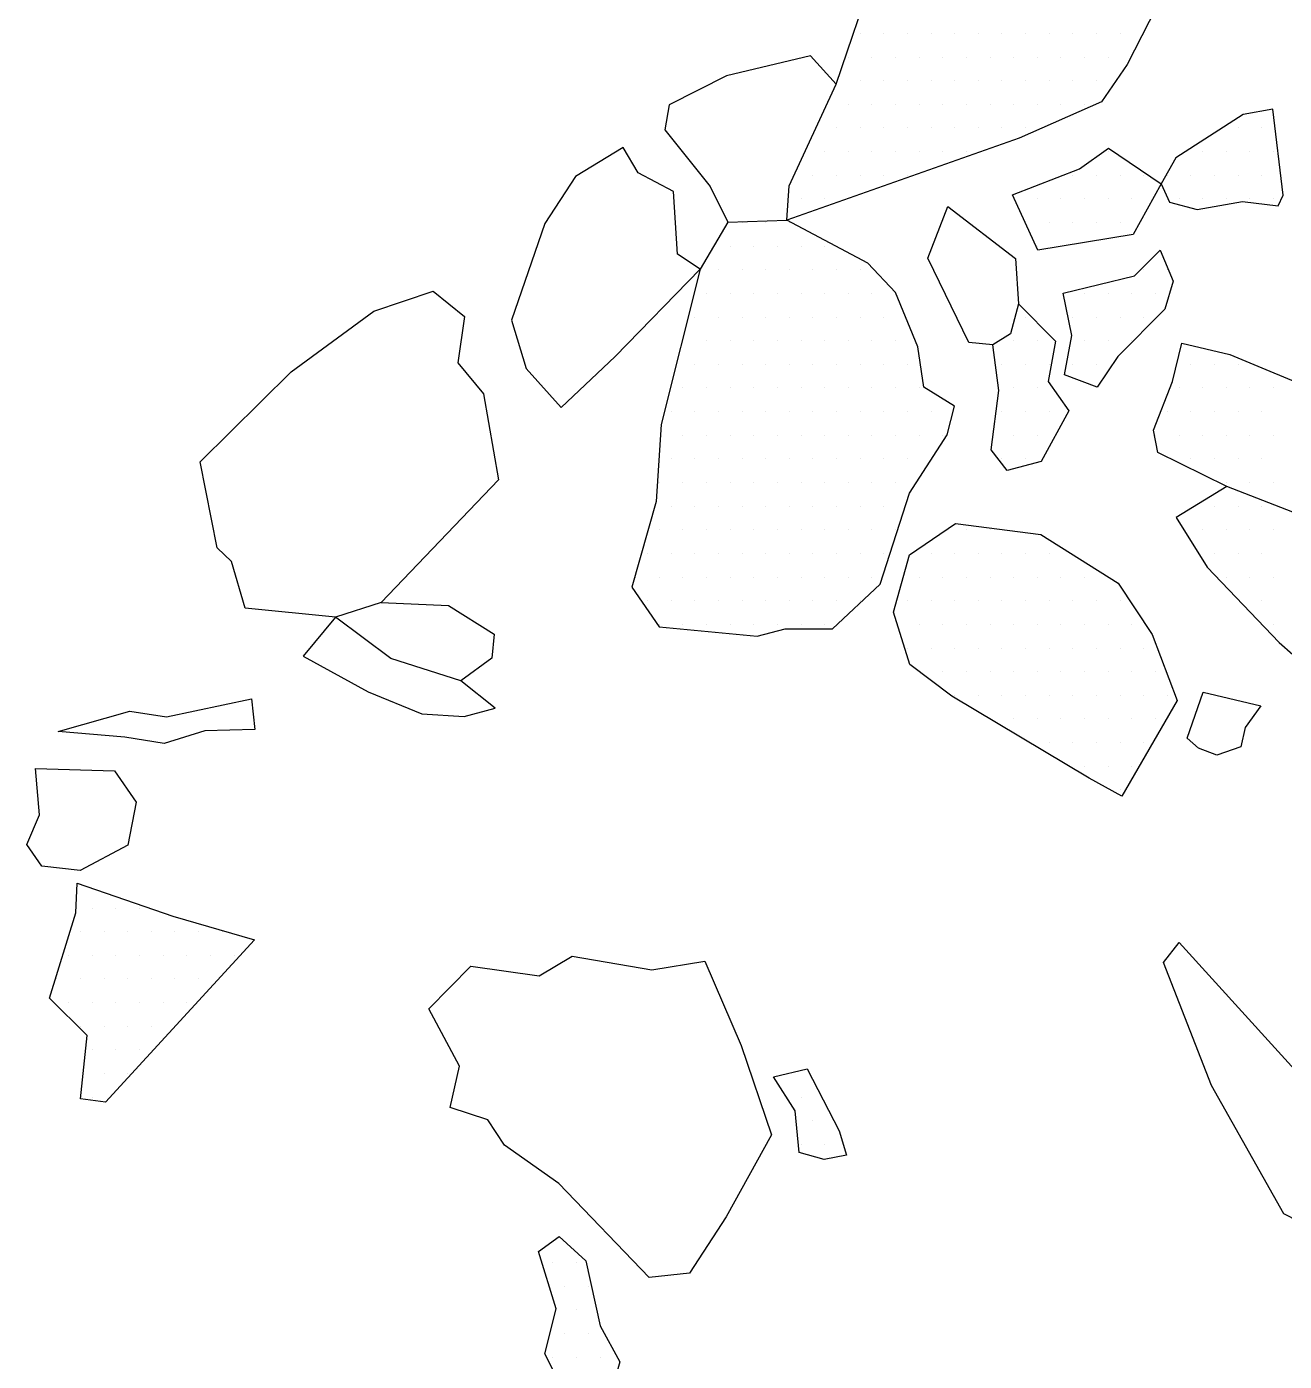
# Model space of a CAD drawing. Header units: metres. Extents: x -1500 to -958, y -1228 to -671.
# Drawn here: x -1188.5 to -1121.9, y -1049 to -978.4 of the extents above; entities that cross this region are included whole.
import ezdxf

# ---------------------------------------------------------------- set-up
doc = ezdxf.new("R2010")
doc.units = ezdxf.units.M
doc.header["$LTSCALE"] = 25
doc.header["$MEASUREMENT"] = 0
doc.layers.get('0').update_dxf_attribs({"linetype": 'CONTINUOUS'})
doc.layers.add('STEINE', color=4, linetype='CONTINUOUS')
doc.layers.add('STEINESCHRAFF', color=4, linetype='CONTINUOUS')

# ---------------------------------------------------------------- blocks, each defined once
blk = doc.blocks.new('*X10')
at = {"color": 0}
for p, q in [((-1144.375, -978.75), (-1144.375, -978.75)), ((-1143.125, -978.75), (-1143.125, -978.75)), ((-1141.875, -978.75), (-1141.875, -978.75)), ((-1140.625, -978.75), (-1140.625, -978.75)), ((-1139.375, -978.75), (-1139.375, -978.75)), ((-1138.125, -978.75), (-1138.125, -978.75)), ((-1136.875, -978.75), (-1136.875, -978.75)), ((-1135.625, -978.75), (-1135.625, -978.75)), ((-1134.375, -978.75), (-1134.375, -978.75)), ((-1133.125, -978.75), (-1133.125, -978.75)), ((-1131.875, -978.75), (-1131.875, -978.75)), ((-1130.625, -978.75), (-1130.625, -978.75)), ((-1145, -980), (-1145, -980)), ((-1143.75, -980), (-1143.75, -980)), ((-1142.5, -980), (-1142.5, -980)), ((-1141.25, -980), (-1141.25, -980)), ((-1140, -980), (-1140, -980)), ((-1138.75, -980), (-1138.75, -980)), ((-1137.5, -980), (-1137.5, -980)), ((-1136.25, -980), (-1136.25, -980)), ((-1135, -980), (-1135, -980)), ((-1133.75, -980), (-1133.75, -980)), ((-1132.5, -980), (-1132.5, -980)), ((-1131.25, -980), (-1131.25, -980)), ((-1144.375, -981.25), (-1144.375, -981.25)), ((-1143.125, -981.25), (-1143.125, -981.25)), ((-1141.875, -981.25), (-1141.875, -981.25)), ((-1140.625, -981.25), (-1140.625, -981.25)), ((-1139.375, -981.25), (-1139.375, -981.25)), ((-1138.125, -981.25), (-1138.125, -981.25)), ((-1136.875, -981.25), (-1136.875, -981.25)), ((-1135.625, -981.25), (-1135.625, -981.25)), ((-1134.375, -981.25), (-1134.375, -981.25)), ((-1133.125, -981.25), (-1133.125, -981.25)), ((-1131.875, -981.25), (-1131.875, -981.25)), ((-1145, -982.5), (-1145, -982.5)), ((-1143.75, -982.5), (-1143.75, -982.5)), ((-1142.5, -982.5), (-1142.5, -982.5)), ((-1141.25, -982.5), (-1141.25, -982.5)), ((-1140, -982.5), (-1140, -982.5)), ((-1138.75, -982.5), (-1138.75, -982.5)), ((-1137.5, -982.5), (-1137.5, -982.5)), ((-1136.25, -982.5), (-1136.25, -982.5)), ((-1135, -982.5), (-1135, -982.5)), ((-1133.75, -982.5), (-1133.75, -982.5)), ((-1132.5, -982.5), (-1132.5, -982.5)), ((-1145.625, -983.75), (-1145.625, -983.75)), ((-1144.375, -983.75), (-1144.375, -983.75)), ((-1143.125, -983.75), (-1143.125, -983.75)), ((-1141.875, -983.75), (-1141.875, -983.75)), ((-1140.625, -983.75), (-1140.625, -983.75)), ((-1139.375, -983.75), (-1139.375, -983.75)), ((-1138.125, -983.75), (-1138.125, -983.75)), ((-1136.875, -983.75), (-1136.875, -983.75)), ((-1135.625, -983.75), (-1135.625, -983.75)), ((-1124.375, -983.75), (-1124.375, -983.75)), ((-1123.125, -983.75), (-1123.125, -983.75)), ((-1146.25, -985), (-1146.25, -985)), ((-1145, -985), (-1145, -985)), ((-1143.75, -985), (-1143.75, -985)), ((-1142.5, -985), (-1142.5, -985)), ((-1141.25, -985), (-1141.25, -985)), ((-1140, -985), (-1140, -985)), ((-1138.75, -985), (-1138.75, -985)), ((-1131.25, -985), (-1131.25, -985)), ((-1126.25, -985), (-1126.25, -985)), ((-1125, -985), (-1125, -985)), ((-1123.75, -985), (-1123.75, -985)), ((-1122.5, -985), (-1122.5, -985)), ((-1146.875, -986.25), (-1146.875, -986.25)), ((-1145.625, -986.25), (-1145.625, -986.25)), ((-1144.375, -986.25), (-1144.375, -986.25)), ((-1143.125, -986.25), (-1143.125, -986.25)), ((-1141.875, -986.25), (-1141.875, -986.25)), ((-1133.125, -986.25), (-1133.125, -986.25)), ((-1131.875, -986.25), (-1131.875, -986.25)), ((-1130.625, -986.25), (-1130.625, -986.25)), ((-1129.375, -986.25), (-1129.375, -986.25)), ((-1128.125, -986.25), (-1128.125, -986.25)), ((-1126.875, -986.25), (-1126.875, -986.25)), ((-1125.625, -986.25), (-1125.625, -986.25)), ((-1124.375, -986.25), (-1124.375, -986.25)), ((-1123.125, -986.25), (-1123.125, -986.25)), ((-1147.5, -987.5), (-1147.5, -987.5)), ((-1146.25, -987.5), (-1146.25, -987.5)), ((-1135, -987.5), (-1135, -987.5)), ((-1133.75, -987.5), (-1133.75, -987.5)), ((-1132.5, -987.5), (-1132.5, -987.5)), ((-1131.25, -987.5), (-1131.25, -987.5)), ((-1130, -987.5), (-1130, -987.5)), ((-1127.5, -987.5), (-1127.5, -987.5)), ((-1126.25, -987.5), (-1126.25, -987.5)), ((-1125, -987.5), (-1125, -987.5)), ((-1123.75, -987.5), (-1123.75, -987.5)), ((-1122.5, -987.5), (-1122.5, -987.5)), ((-1150.625, -988.75), (-1150.625, -988.75)), ((-1149.375, -988.75), (-1149.375, -988.75)), ((-1148.125, -988.75), (-1148.125, -988.75)), ((-1135.625, -988.75), (-1135.625, -988.75)), ((-1134.375, -988.75), (-1134.375, -988.75)), ((-1133.125, -988.75), (-1133.125, -988.75)), ((-1131.875, -988.75), (-1131.875, -988.75)), ((-1130.625, -988.75), (-1130.625, -988.75)), ((-1151.25, -990), (-1151.25, -990)), ((-1150, -990), (-1150, -990)), ((-1148.75, -990), (-1148.75, -990)), ((-1147.5, -990), (-1147.5, -990)), ((-1146.25, -990), (-1146.25, -990)), ((-1135, -990), (-1135, -990)), ((-1133.75, -990), (-1133.75, -990)), ((-1151.875, -991.25), (-1151.875, -991.25)), ((-1150.625, -991.25), (-1150.625, -991.25)), ((-1149.375, -991.25), (-1149.375, -991.25)), ((-1148.125, -991.25), (-1148.125, -991.25)), ((-1146.875, -991.25), (-1146.875, -991.25)), ((-1145.625, -991.25), (-1145.625, -991.25)), ((-1144.375, -991.25), (-1144.375, -991.25)), ((-1129.375, -991.25), (-1129.375, -991.25)), ((-1128.125, -991.25), (-1128.125, -991.25)), ((-1152.5, -992.5), (-1152.5, -992.5)), ((-1151.25, -992.5), (-1151.25, -992.5)), ((-1150, -992.5), (-1150, -992.5)), ((-1148.75, -992.5), (-1148.75, -992.5)), ((-1147.5, -992.5), (-1147.5, -992.5)), ((-1146.25, -992.5), (-1146.25, -992.5)), ((-1145, -992.5), (-1145, -992.5)), ((-1143.75, -992.5), (-1143.75, -992.5)), ((-1142.5, -992.5), (-1142.5, -992.5)), ((-1132.5, -992.5), (-1132.5, -992.5)), ((-1131.25, -992.5), (-1131.25, -992.5)), ((-1130, -992.5), (-1130, -992.5)), ((-1128.75, -992.5), (-1128.75, -992.5)), ((-1153.125, -993.75), (-1153.125, -993.75)), ((-1151.875, -993.75), (-1151.875, -993.75)), ((-1150.625, -993.75), (-1150.625, -993.75)), ((-1149.375, -993.75), (-1149.375, -993.75)), ((-1148.125, -993.75), (-1148.125, -993.75)), ((-1146.875, -993.75), (-1146.875, -993.75)), ((-1145.625, -993.75), (-1145.625, -993.75)), ((-1144.375, -993.75), (-1144.375, -993.75)), ((-1143.125, -993.75), (-1143.125, -993.75)), ((-1135.625, -993.75), (-1135.625, -993.75)), ((-1133.125, -993.75), (-1133.125, -993.75)), ((-1131.875, -993.75), (-1131.875, -993.75)), ((-1130.625, -993.75), (-1130.625, -993.75)), ((-1129.375, -993.75), (-1129.375, -993.75)), ((-1153.75, -995), (-1153.75, -995)), ((-1152.5, -995), (-1152.5, -995)), ((-1151.25, -995), (-1151.25, -995)), ((-1150, -995), (-1150, -995)), ((-1148.75, -995), (-1148.75, -995)), ((-1147.5, -995), (-1147.5, -995)), ((-1146.25, -995), (-1146.25, -995)), ((-1145, -995), (-1145, -995)), ((-1143.75, -995), (-1143.75, -995)), ((-1142.5, -995), (-1142.5, -995)), ((-1136.25, -995), (-1136.25, -995)), ((-1135, -995), (-1135, -995)), ((-1132.5, -995), (-1132.5, -995)), ((-1131.25, -995), (-1131.25, -995)), ((-1130, -995), (-1130, -995)), ((-1153.125, -996.25), (-1153.125, -996.25)), ((-1151.875, -996.25), (-1151.875, -996.25)), ((-1150.625, -996.25), (-1150.625, -996.25)), ((-1149.375, -996.25), (-1149.375, -996.25)), ((-1148.125, -996.25), (-1148.125, -996.25)), ((-1146.875, -996.25), (-1146.875, -996.25)), ((-1145.625, -996.25), (-1145.625, -996.25)), ((-1144.375, -996.25), (-1144.375, -996.25)), ((-1143.125, -996.25), (-1143.125, -996.25)), ((-1141.875, -996.25), (-1141.875, -996.25)), ((-1136.875, -996.25), (-1136.875, -996.25)), ((-1135.625, -996.25), (-1135.625, -996.25)), ((-1134.375, -996.25), (-1134.375, -996.25)), ((-1133.125, -996.25), (-1133.125, -996.25)), ((-1131.875, -996.25), (-1131.875, -996.25)), ((-1126.875, -996.25), (-1126.875, -996.25)), ((-1125.625, -996.25), (-1125.625, -996.25)), ((-1124.375, -996.25), (-1124.375, -996.25)), ((-1153.75, -997.5), (-1153.75, -997.5)), ((-1152.5, -997.5), (-1152.5, -997.5)), ((-1151.25, -997.5), (-1151.25, -997.5)), ((-1150, -997.5), (-1150, -997.5)), ((-1148.75, -997.5), (-1148.75, -997.5)), ((-1147.5, -997.5), (-1147.5, -997.5)), ((-1146.25, -997.5), (-1146.25, -997.5)), ((-1145, -997.5), (-1145, -997.5)), ((-1143.75, -997.5), (-1143.75, -997.5)), ((-1142.5, -997.5), (-1142.5, -997.5)), ((-1141.25, -997.5), (-1141.25, -997.5)), ((-1136.25, -997.5), (-1136.25, -997.5)), ((-1135, -997.5), (-1135, -997.5)), ((-1127.5, -997.5), (-1127.5, -997.5)), ((-1126.25, -997.5), (-1126.25, -997.5)), ((-1125, -997.5), (-1125, -997.5)), ((-1123.75, -997.5), (-1123.75, -997.5)), ((-1122.5, -997.5), (-1122.5, -997.5)), ((-1154.375, -998.75), (-1154.375, -998.75)), ((-1153.125, -998.75), (-1153.125, -998.75)), ((-1151.875, -998.75), (-1151.875, -998.75)), ((-1150.625, -998.75), (-1150.625, -998.75)), ((-1149.375, -998.75), (-1149.375, -998.75)), ((-1148.125, -998.75), (-1148.125, -998.75)), ((-1146.875, -998.75), (-1146.875, -998.75)), ((-1145.625, -998.75), (-1145.625, -998.75)), ((-1144.375, -998.75), (-1144.375, -998.75)), ((-1143.125, -998.75), (-1143.125, -998.75)), ((-1141.875, -998.75), (-1141.875, -998.75)), ((-1140.625, -998.75), (-1140.625, -998.75)), ((-1136.875, -998.75), (-1136.875, -998.75)), ((-1135.625, -998.75), (-1135.625, -998.75)), ((-1134.375, -998.75), (-1134.375, -998.75)), ((-1128.125, -998.75), (-1128.125, -998.75)), ((-1126.875, -998.75), (-1126.875, -998.75)), ((-1125.625, -998.75), (-1125.625, -998.75)), ((-1124.375, -998.75), (-1124.375, -998.75)), ((-1123.125, -998.75), (-1123.125, -998.75)), ((-1153.75, -1000), (-1153.75, -1000)), ((-1152.5, -1000), (-1152.5, -1000)), ((-1151.25, -1000), (-1151.25, -1000)), ((-1150, -1000), (-1150, -1000)), ((-1148.75, -1000), (-1148.75, -1000)), ((-1147.5, -1000), (-1147.5, -1000)), ((-1146.25, -1000), (-1146.25, -1000)), ((-1145, -1000), (-1145, -1000)), ((-1143.75, -1000), (-1143.75, -1000)), ((-1142.5, -1000), (-1142.5, -1000)), ((-1141.25, -1000), (-1141.25, -1000)), ((-1140, -1000), (-1140, -1000)), ((-1136.25, -1000), (-1136.25, -1000)), ((-1135, -1000), (-1135, -1000)), ((-1128.75, -1000), (-1128.75, -1000)), ((-1127.5, -1000), (-1127.5, -1000)), ((-1126.25, -1000), (-1126.25, -1000)), ((-1125, -1000), (-1125, -1000)), ((-1123.75, -1000), (-1123.75, -1000)), ((-1122.5, -1000), (-1122.5, -1000)), ((-1154.375, -1001.25), (-1154.375, -1001.25)), ((-1153.125, -1001.25), (-1153.125, -1001.25)), ((-1151.875, -1001.25), (-1151.875, -1001.25)), ((-1150.625, -1001.25), (-1150.625, -1001.25)), ((-1149.375, -1001.25), (-1149.375, -1001.25)), ((-1148.125, -1001.25), (-1148.125, -1001.25)), ((-1146.875, -1001.25), (-1146.875, -1001.25)), ((-1145.625, -1001.25), (-1145.625, -1001.25)), ((-1144.375, -1001.25), (-1144.375, -1001.25)), ((-1143.125, -1001.25), (-1143.125, -1001.25)), ((-1141.875, -1001.25), (-1141.875, -1001.25)), ((-1140.625, -1001.25), (-1140.625, -1001.25)), ((-1136.875, -1001.25), (-1136.875, -1001.25)), ((-1135.625, -1001.25), (-1135.625, -1001.25)), ((-1126.875, -1001.25), (-1126.875, -1001.25)), ((-1125.625, -1001.25), (-1125.625, -1001.25)), ((-1124.375, -1001.25), (-1124.375, -1001.25)), ((-1123.125, -1001.25), (-1123.125, -1001.25)), ((-1155, -1002.5), (-1155, -1002.5)), ((-1153.75, -1002.5), (-1153.75, -1002.5)), ((-1152.5, -1002.5), (-1152.5, -1002.5)), ((-1151.25, -1002.5), (-1151.25, -1002.5)), ((-1150, -1002.5), (-1150, -1002.5)), ((-1148.75, -1002.5), (-1148.75, -1002.5)), ((-1147.5, -1002.5), (-1147.5, -1002.5)), ((-1146.25, -1002.5), (-1146.25, -1002.5)), ((-1145, -1002.5), (-1145, -1002.5)), ((-1143.75, -1002.5), (-1143.75, -1002.5)), ((-1142.5, -1002.5), (-1142.5, -1002.5)), ((-1125, -1002.5), (-1125, -1002.5)), ((-1123.75, -1002.5), (-1123.75, -1002.5)), ((-1122.5, -1002.5), (-1122.5, -1002.5)), ((-1154.375, -1003.75), (-1154.375, -1003.75)), ((-1153.125, -1003.75), (-1153.125, -1003.75)), ((-1151.875, -1003.75), (-1151.875, -1003.75)), ((-1150.625, -1003.75), (-1150.625, -1003.75)), ((-1149.375, -1003.75), (-1149.375, -1003.75)), ((-1148.125, -1003.75), (-1148.125, -1003.75)), ((-1146.875, -1003.75), (-1146.875, -1003.75)), ((-1145.625, -1003.75), (-1145.625, -1003.75)), ((-1144.375, -1003.75), (-1144.375, -1003.75)), ((-1143.125, -1003.75), (-1143.125, -1003.75)), ((-1125.625, -1003.75), (-1125.625, -1003.75)), ((-1124.375, -1003.75), (-1124.375, -1003.75)), ((-1123.125, -1003.75), (-1123.125, -1003.75)), ((-1155, -1005), (-1155, -1005)), ((-1153.75, -1005), (-1153.75, -1005)), ((-1152.5, -1005), (-1152.5, -1005)), ((-1151.25, -1005), (-1151.25, -1005)), ((-1150, -1005), (-1150, -1005)), ((-1148.75, -1005), (-1148.75, -1005)), ((-1147.5, -1005), (-1147.5, -1005)), ((-1146.25, -1005), (-1146.25, -1005)), ((-1145, -1005), (-1145, -1005)), ((-1143.75, -1005), (-1143.75, -1005)), ((-1142.5, -1005), (-1142.5, -1005)), ((-1138.75, -1005), (-1138.75, -1005)), ((-1137.5, -1005), (-1137.5, -1005)), ((-1126.25, -1005), (-1126.25, -1005)), ((-1125, -1005), (-1125, -1005)), ((-1123.75, -1005), (-1123.75, -1005)), ((-1122.5, -1005), (-1122.5, -1005)), ((-1155.625, -1006.25), (-1155.625, -1006.25)), ((-1154.375, -1006.25), (-1154.375, -1006.25)), ((-1153.125, -1006.25), (-1153.125, -1006.25)), ((-1151.875, -1006.25), (-1151.875, -1006.25)), ((-1150.625, -1006.25), (-1150.625, -1006.25)), ((-1149.375, -1006.25), (-1149.375, -1006.25)), ((-1148.125, -1006.25), (-1148.125, -1006.25)), ((-1146.875, -1006.25), (-1146.875, -1006.25)), ((-1145.625, -1006.25), (-1145.625, -1006.25)), ((-1144.375, -1006.25), (-1144.375, -1006.25)), ((-1143.125, -1006.25), (-1143.125, -1006.25)), ((-1140.625, -1006.25), (-1140.625, -1006.25)), ((-1139.375, -1006.25), (-1139.375, -1006.25)), ((-1138.125, -1006.25), (-1138.125, -1006.25)), ((-1136.875, -1006.25), (-1136.875, -1006.25)), ((-1135.625, -1006.25), (-1135.625, -1006.25)), ((-1134.375, -1006.25), (-1134.375, -1006.25)), ((-1125.625, -1006.25), (-1125.625, -1006.25)), ((-1124.375, -1006.25), (-1124.375, -1006.25)), ((-1123.125, -1006.25), (-1123.125, -1006.25)), ((-1156.25, -1007.5), (-1156.25, -1007.5)), ((-1155, -1007.5), (-1155, -1007.5)), ((-1153.75, -1007.5), (-1153.75, -1007.5)), ((-1152.5, -1007.5), (-1152.5, -1007.5)), ((-1151.25, -1007.5), (-1151.25, -1007.5)), ((-1150, -1007.5), (-1150, -1007.5)), ((-1148.75, -1007.5), (-1148.75, -1007.5)), ((-1147.5, -1007.5), (-1147.5, -1007.5)), ((-1146.25, -1007.5), (-1146.25, -1007.5)), ((-1145, -1007.5), (-1145, -1007.5)), ((-1143.75, -1007.5), (-1143.75, -1007.5)), ((-1141.25, -1007.5), (-1141.25, -1007.5)), ((-1140, -1007.5), (-1140, -1007.5)), ((-1138.75, -1007.5), (-1138.75, -1007.5)), ((-1137.5, -1007.5), (-1137.5, -1007.5)), ((-1136.25, -1007.5), (-1136.25, -1007.5)), ((-1135, -1007.5), (-1135, -1007.5)), ((-1133.75, -1007.5), (-1133.75, -1007.5)), ((-1132.5, -1007.5), (-1132.5, -1007.5)), ((-1131.25, -1007.5), (-1131.25, -1007.5)), ((-1125, -1007.5), (-1125, -1007.5)), ((-1123.75, -1007.5), (-1123.75, -1007.5)), ((-1122.5, -1007.5), (-1122.5, -1007.5)), ((-1155.625, -1008.75), (-1155.625, -1008.75)), ((-1154.375, -1008.75), (-1154.375, -1008.75)), ((-1153.125, -1008.75), (-1153.125, -1008.75)), ((-1151.875, -1008.75), (-1151.875, -1008.75)), ((-1150.625, -1008.75), (-1150.625, -1008.75)), ((-1149.375, -1008.75), (-1149.375, -1008.75)), ((-1148.125, -1008.75), (-1148.125, -1008.75)), ((-1146.875, -1008.75), (-1146.875, -1008.75)), ((-1145.625, -1008.75), (-1145.625, -1008.75)), ((-1144.375, -1008.75), (-1144.375, -1008.75)), ((-1141.875, -1008.75), (-1141.875, -1008.75)), ((-1140.625, -1008.75), (-1140.625, -1008.75)), ((-1139.375, -1008.75), (-1139.375, -1008.75)), ((-1138.125, -1008.75), (-1138.125, -1008.75)), ((-1136.875, -1008.75), (-1136.875, -1008.75)), ((-1135.625, -1008.75), (-1135.625, -1008.75)), ((-1134.375, -1008.75), (-1134.375, -1008.75)), ((-1133.125, -1008.75), (-1133.125, -1008.75)), ((-1131.875, -1008.75), (-1131.875, -1008.75)), ((-1130.625, -1008.75), (-1130.625, -1008.75)), ((-1123.125, -1008.75), (-1123.125, -1008.75)), ((-1155, -1010), (-1155, -1010)), ((-1153.75, -1010), (-1153.75, -1010)), ((-1152.5, -1010), (-1152.5, -1010)), ((-1151.25, -1010), (-1151.25, -1010)), ((-1150, -1010), (-1150, -1010)), ((-1148.75, -1010), (-1148.75, -1010)), ((-1147.5, -1010), (-1147.5, -1010)), ((-1146.25, -1010), (-1146.25, -1010)), ((-1141.25, -1010), (-1141.25, -1010)), ((-1140, -1010), (-1140, -1010)), ((-1138.75, -1010), (-1138.75, -1010)), ((-1137.5, -1010), (-1137.5, -1010)), ((-1136.25, -1010), (-1136.25, -1010)), ((-1135, -1010), (-1135, -1010)), ((-1133.75, -1010), (-1133.75, -1010)), ((-1132.5, -1010), (-1132.5, -1010)), ((-1131.25, -1010), (-1131.25, -1010)), ((-1130, -1010), (-1130, -1010)), ((-1122.5, -1010), (-1122.5, -1010)), ((-1141.875, -1011.25), (-1141.875, -1011.25)), ((-1140.625, -1011.25), (-1140.625, -1011.25)), ((-1139.375, -1011.25), (-1139.375, -1011.25)), ((-1138.125, -1011.25), (-1138.125, -1011.25)), ((-1136.875, -1011.25), (-1136.875, -1011.25)), ((-1135.625, -1011.25), (-1135.625, -1011.25)), ((-1134.375, -1011.25), (-1134.375, -1011.25)), ((-1133.125, -1011.25), (-1133.125, -1011.25)), ((-1131.875, -1011.25), (-1131.875, -1011.25)), ((-1130.625, -1011.25), (-1130.625, -1011.25)), ((-1129.375, -1011.25), (-1129.375, -1011.25)), ((-1140, -1012.5), (-1140, -1012.5)), ((-1138.75, -1012.5), (-1138.75, -1012.5)), ((-1137.5, -1012.5), (-1137.5, -1012.5)), ((-1136.25, -1012.5), (-1136.25, -1012.5)), ((-1135, -1012.5), (-1135, -1012.5)), ((-1133.75, -1012.5), (-1133.75, -1012.5)), ((-1132.5, -1012.5), (-1132.5, -1012.5)), ((-1131.25, -1012.5), (-1131.25, -1012.5)), ((-1130, -1012.5), (-1130, -1012.5)), ((-1128.75, -1012.5), (-1128.75, -1012.5)), ((-1139.375, -1013.75), (-1139.375, -1013.75)), ((-1138.125, -1013.75), (-1138.125, -1013.75)), ((-1136.875, -1013.75), (-1136.875, -1013.75)), ((-1135.625, -1013.75), (-1135.625, -1013.75)), ((-1134.375, -1013.75), (-1134.375, -1013.75)), ((-1133.125, -1013.75), (-1133.125, -1013.75)), ((-1131.875, -1013.75), (-1131.875, -1013.75)), ((-1130.625, -1013.75), (-1130.625, -1013.75)), ((-1129.375, -1013.75), (-1129.375, -1013.75)), ((-1128.125, -1013.75), (-1128.125, -1013.75)), ((-1137.5, -1015), (-1137.5, -1015)), ((-1136.25, -1015), (-1136.25, -1015)), ((-1135, -1015), (-1135, -1015)), ((-1133.75, -1015), (-1133.75, -1015)), ((-1132.5, -1015), (-1132.5, -1015)), ((-1131.25, -1015), (-1131.25, -1015)), ((-1130, -1015), (-1130, -1015)), ((-1128.75, -1015), (-1128.75, -1015)), ((-1134.375, -1016.25), (-1134.375, -1016.25)), ((-1133.125, -1016.25), (-1133.125, -1016.25)), ((-1131.875, -1016.25), (-1131.875, -1016.25)), ((-1130.625, -1016.25), (-1130.625, -1016.25)), ((-1129.375, -1016.25), (-1129.375, -1016.25)), ((-1132.5, -1017.5), (-1132.5, -1017.5)), ((-1131.25, -1017.5), (-1131.25, -1017.5)), ((-1130, -1017.5), (-1130, -1017.5)), ((-1130.625, -1018.75), (-1130.625, -1018.75))]:
    blk.add_line(p, q, dxfattribs=at)
blk = doc.blocks.new('*X11')
at = {"color": 0}
for p, q in [((-1185.625, -1023.75), (-1185.625, -1023.75)), ((-1185, -1025), (-1185, -1025)), ((-1183.75, -1025), (-1183.75, -1025)), ((-1182.5, -1025), (-1182.5, -1025)), ((-1185.625, -1026.25), (-1185.625, -1026.25)), ((-1184.375, -1026.25), (-1184.375, -1026.25)), ((-1183.125, -1026.25), (-1183.125, -1026.25)), ((-1181.875, -1026.25), (-1181.875, -1026.25)), ((-1180.625, -1026.25), (-1180.625, -1026.25)), ((-1179.375, -1026.25), (-1179.375, -1026.25)), ((-1178.125, -1026.25), (-1178.125, -1026.25)), ((-1186.25, -1027.5), (-1186.25, -1027.5)), ((-1185, -1027.5), (-1185, -1027.5)), ((-1183.75, -1027.5), (-1183.75, -1027.5)), ((-1182.5, -1027.5), (-1182.5, -1027.5)), ((-1181.25, -1027.5), (-1181.25, -1027.5)), ((-1180, -1027.5), (-1180, -1027.5)), ((-1178.75, -1027.5), (-1178.75, -1027.5)), ((-1177.5, -1027.5), (-1177.5, -1027.5)), ((-1186.875, -1028.75), (-1186.875, -1028.75)), ((-1185.625, -1028.75), (-1185.625, -1028.75)), ((-1184.375, -1028.75), (-1184.375, -1028.75)), ((-1183.125, -1028.75), (-1183.125, -1028.75)), ((-1181.875, -1028.75), (-1181.875, -1028.75)), ((-1180.625, -1028.75), (-1180.625, -1028.75)), ((-1179.375, -1028.75), (-1179.375, -1028.75)), ((-1186.25, -1030), (-1186.25, -1030)), ((-1185, -1030), (-1185, -1030)), ((-1183.75, -1030), (-1183.75, -1030)), ((-1182.5, -1030), (-1182.5, -1030)), ((-1181.25, -1030), (-1181.25, -1030)), ((-1180, -1030), (-1180, -1030)), ((-1185.625, -1031.25), (-1185.625, -1031.25)), ((-1184.375, -1031.25), (-1184.375, -1031.25)), ((-1183.125, -1031.25), (-1183.125, -1031.25)), ((-1181.875, -1031.25), (-1181.875, -1031.25)), ((-1180.625, -1031.25), (-1180.625, -1031.25)), ((-1185, -1032.5), (-1185, -1032.5)), ((-1183.75, -1032.5), (-1183.75, -1032.5)), ((-1182.5, -1032.5), (-1182.5, -1032.5)), ((-1184.375, -1033.75), (-1184.375, -1033.75)), ((-1183.125, -1033.75), (-1183.125, -1033.75)), ((-1148.125, -1033.75), (-1148.125, -1033.75)), ((-1185, -1035), (-1185, -1035)), ((-1147.5, -1035), (-1147.5, -1035)), ((-1146.875, -1036.25), (-1146.875, -1036.25)), ((-1147.5, -1037.5), (-1147.5, -1037.5)), ((-1146.25, -1037.5), (-1146.25, -1037.5)), ((-1160.625, -1043.75), (-1160.625, -1043.75)), ((-1159.375, -1043.75), (-1159.375, -1043.75)), ((-1160, -1045), (-1160, -1045)), ((-1158.75, -1045), (-1158.75, -1045)), ((-1159.375, -1046.25), (-1159.375, -1046.25)), ((-1160, -1047.5), (-1160, -1047.5)), ((-1158.75, -1047.5), (-1158.75, -1047.5)), ((-1160.625, -1048.75), (-1160.625, -1048.75)), ((-1159.375, -1048.75), (-1159.375, -1048.75)), ((-1158.125, -1048.75), (-1158.125, -1048.75))]:
    blk.add_line(p, q, dxfattribs=at)

msp = doc.modelspace()

# ---------------------------------------------------------------- linework, layer by layer
at = {"layer": 'STEINE'}
for points in [[(-1148.259, -988.634), (-1148.129, -986.801), (-1145.651, -981.438), (-1143.622, -975.456), (-1141.247, -970.193), (-1140.155, -968.783), (-1137.665, -969.28), (-1135.282, -966.768), (-1133.407, -967.409), (-1131.488, -968.56), (-1129.645, -968.028), (-1127.095, -971.176), (-1127.511, -975.042), (-1130.244, -980.402), (-1131.6, -982.369), (-1135.961, -984.289), (-1148.259, -988.634)], [(-1145.651, -981.438), (-1147.003, -979.939), (-1151.453, -980.991), (-1154.484, -982.524), (-1154.708, -983.846), (-1152.308, -986.839), (-1151.369, -988.739), (-1148.259, -988.634)], [(-1121.993, -987.307), (-1122.535, -982.764), (-1124.119, -983.045), (-1127.671, -985.334), (-1128.456, -986.698), (-1128.012, -987.673), (-1126.54, -988.053), (-1124.139, -987.631), (-1122.257, -987.864), (-1121.993, -987.307)], [(-1152.834, -991.213), (-1154.045, -990.43), (-1154.249, -987.114), (-1156.119, -986.117), (-1156.914, -984.78), (-1159.435, -986.321), (-1161.053, -988.793), (-1162.814, -993.913), (-1162.038, -996.473), (-1160.184, -998.54), (-1157.339, -995.832), (-1152.834, -991.213)], [(-1134.983, -990.215), (-1136.313, -987.29), (-1132.776, -985.918), (-1131.23, -984.82), (-1128.456, -986.698), (-1129.924, -989.376), (-1134.983, -990.215)], [(-1138.625, -995.102), (-1140.799, -990.635), (-1139.737, -987.899), (-1136.161, -990.656), (-1135.995, -993.053), (-1136.427, -994.627), (-1137.353, -995.224)], [(-1151.369, -988.739), (-1152.834, -991.213), (-1154.898, -999.437), (-1155.165, -1003.51), (-1156.458, -1008.025), (-1155.013, -1010.137), (-1149.822, -1010.625), (-1148.338, -1010.24), (-1145.841, -1010.228), (-1143.307, -1007.872), (-1141.755, -1003.055), (-1139.771, -999.977), (-1139.391, -998.454), (-1141.006, -997.461), (-1141.33, -995.315), (-1142.508, -992.443), (-1143.962, -990.892), (-1148.259, -988.634)], [(-1133.556, -996.811), (-1133.167, -994.728), (-1133.642, -992.478), (-1129.856, -991.569), (-1128.51, -990.213), (-1127.822, -991.855), (-1128.253, -993.326), (-1130.738, -995.836), (-1131.833, -997.449), (-1133.556, -996.811)], [(-1176.91, -1009.136), (-1177.637, -1006.679), (-1178.39, -1005.953), (-1179.288, -1001.404), (-1174.475, -996.637), (-1170.094, -993.443), (-1166.969, -992.371), (-1165.308, -993.721), (-1165.651, -996.162), (-1164.301, -997.814), (-1163.505, -1002.362), (-1169.72, -1008.839), (-1172.128, -1009.618), (-1176.91, -1009.136)], [(-1135.995, -993.053), (-1134.038, -995.02), (-1134.427, -997.155), (-1133.33, -998.7), (-1134.798, -1001.379), (-1136.59, -1001.861), (-1137.439, -1000.777), (-1137.034, -997.624), (-1137.353, -995.224)], [(-1137.353, -995.224), (-1138.625, -995.102)], [(-1112.826, -1007.426), (-1124.983, -1002.703), (-1128.625, -1000.914), (-1128.862, -999.738), (-1127.853, -997.154), (-1127.363, -995.123), (-1124.825, -995.723), (-1119.862, -997.788)], [(-1124.983, -1002.703), (-1127.659, -1004.343), (-1126.018, -1006.967), (-1122.206, -1010.95), (-1120.045, -1012.869)], [(-1130.537, -1019.077), (-1132.255, -1018.133), (-1139.526, -1013.791), (-1141.743, -1012.126), (-1142.617, -1009.361), (-1141.755, -1006.316), (-1139.334, -1004.672), (-1134.807, -1005.252), (-1130.719, -1007.812), (-1128.927, -1010.541), (-1127.605, -1014.026), (-1130.537, -1019.077)], [(-1169.72, -1008.839), (-1166.155, -1008.997), (-1163.733, -1010.512), (-1163.854, -1011.784), (-1165.504, -1012.982)], [(-1172.128, -1009.618), (-1173.841, -1011.681), (-1170.405, -1013.568), (-1167.569, -1014.733), (-1165.329, -1014.87), (-1163.692, -1014.437), (-1165.504, -1012.982), (-1169.206, -1011.803), (-1172.128, -1009.618)], [(-1186.796, -1015.659), (-1183.008, -1014.596), (-1181.076, -1014.881), (-1176.577, -1013.931), (-1176.398, -1015.565), (-1179.049, -1015.626), (-1181.2, -1016.306), (-1183.284, -1015.968), (-1186.796, -1015.659)], [(-1127.075, -1016.022), (-1126.222, -1013.589), (-1123.175, -1014.299), (-1124.009, -1015.458), (-1124.228, -1016.474), (-1125.509, -1016.913), (-1126.471, -1016.541), (-1127.075, -1016.022)], [(-1187.998, -1017.628), (-1183.821, -1017.743), (-1182.675, -1019.392), (-1183.118, -1021.678), (-1185.636, -1023.015), (-1187.67, -1022.78), (-1188.468, -1021.647), (-1187.782, -1020.077), (-1187.998, -1017.628)], [(-1185.799, -1023.675), (-1180.73, -1025.435), (-1176.417, -1026.674), (-1184.296, -1035.267), (-1185.619, -1035.093), (-1185.261, -1031.736), (-1187.269, -1029.768), (-1185.874, -1025.254), (-1185.799, -1023.675)], [(-1121.96, -1041.174), (-1125.779, -1034.388), (-1128.328, -1027.877), (-1127.497, -1026.819), (-1120.682, -1034.314), (-1117.893, -1038.485), (-1117.081, -1042.014), (-1117.915, -1043.224), (-1121.96, -1041.174)], [(-1155.544, -1044.528), (-1160.309, -1039.562), (-1163.182, -1037.53), (-1164.079, -1036.191), (-1166.057, -1035.549), (-1165.564, -1033.365), (-1167.199, -1030.333), (-1164.973, -1028.074), (-1161.362, -1028.589), (-1159.614, -1027.546), (-1155.395, -1028.273), (-1152.585, -1027.807), (-1150.666, -1032.271), (-1149.058, -1036.984), (-1151.469, -1041.329), (-1153.401, -1044.306), (-1155.544, -1044.528)], [(-1147.594, -1037.924), (-1147.815, -1035.729), (-1148.959, -1033.928), (-1147.169, -1033.497), (-1145.487, -1036.784), (-1145.099, -1038.064), (-1146.275, -1038.301), (-1147.594, -1037.924)], [(-1159.576, -1051.498), (-1161.06, -1048.57), (-1160.462, -1046.184), (-1161.384, -1043.163), (-1160.301, -1042.365), (-1158.895, -1043.661), (-1158.132, -1047.087), (-1157.091, -1048.988), (-1157.738, -1051.272), (-1159.576, -1051.498)]]:
    msp.add_lwpolyline(points, dxfattribs=at)

# ---------------------------------------------------------------- block references
at = {"layer": 'STEINESCHRAFF'}
for name in ['*X10', '*X11']:
    msp.add_blockref(name, (0, 0), dxfattribs=at)

doc.saveas('drawing.dxf')
